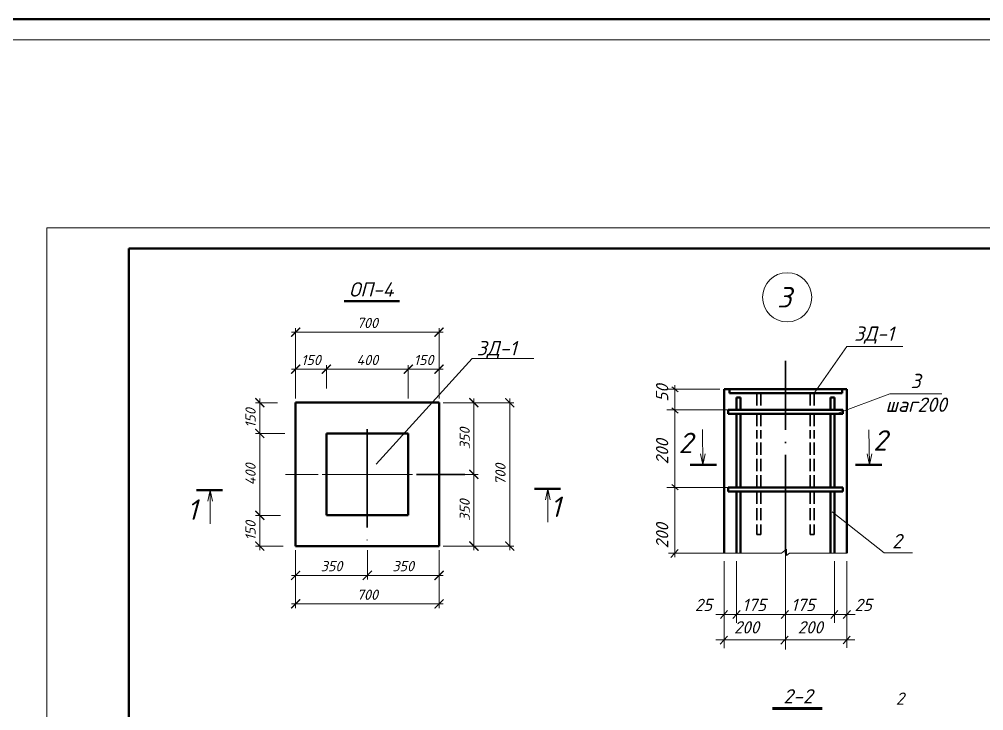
# Model space of a CAD drawing. Extents: x 108150 to 142535, y -18867 to -9422.
# Drawn here: x 136663.8 to 136899.2, y -15883.1 to -15714.4 of the extents above; entities that cross this region are included whole.
import ezdxf

# ---------------------------------------------------------------- set-up
doc = ezdxf.new("R2010")
doc.units = 0
doc.header["$MEASUREMENT"] = 0
doc.header["$PDMODE"] = 32
doc.header["$PDSIZE"] = 0.6
doc.linetypes.add('ACAD_ISO04W100', pattern=[30, 24, -3, 0, -3])
doc.linetypes.add('штриховая2', pattern=[9.525, 6.35, -3.175])
for name, color, linetype, lineweight in [('Выносные', 8, 'Continuous', 15), ('Главные', 1, 'Continuous', 40), ('надписи', 2, 'Continuous', 15), ('Осевые', 8, 'ACAD_ISO04W100', 30), ('Основные', 4, 'Continuous', 40), ('Пунктирные', 253, 'штриховая2', 30), ('Размер', 8, 'Continuous', 30), ('РАЗМЕРЫ', 8, 'Continuous', 30), ('Размеры1', 252, 'Continuous', 15), ('Текст', 2, 'Continuous', 15)]:
    doc.layers.add(name, color=color, linetype=linetype, lineweight=lineweight)
doc.styles.add('ГОСТ', font='isocpeur.ttf', dxfattribs={"oblique": 15, "height": 2.5})
doc.styles.add('ГОСТ3', font='isocpeur.ttf', dxfattribs={"oblique": 15, "height": 3})
doc.styles.add('ГОСТ3.5', font='isocpeur.ttf', dxfattribs={"oblique": 15, "height": 3.5})
doc.linetypes.add('388', pattern='A,2,[1,a,S=0.2,R=0,X=0,Y=0],2', length=4)
doc.dimstyles.new('20', dxfattribs={"dimtxt": 3.5, "dimasz": 2.2, "dimexe": 1, "dimexo": 1, "dimgap": 1, "dimtad": 1, "dimdec": 0, "dimlfac": 20, "dimtxsty": 'ГОСТ', "dimblk": 'ARCHTICK', "dimcen": 3, "dimdle": 1, "dimclrd": 256, "dimclre": 256, "dimclrt": 2, "dimadec": 0, "dimazin": 0, "dimtfac": 1, "dimtdec": 0, "dimtmove": 1, "dimatfit": 3, "dimfxl": 3, "dimlwd": -1, "dimlwe": -1, "dimarcsym": 0})

# ---------------------------------------------------------------- blocks, each defined once
blk = doc.blocks.new('_ArchTick')
at = {"color": 0, "linetype": 'ByBlock', "const_width": 0.15}
blk.add_lwpolyline([(-0.5, -0.5), (0.5, 0.5)], dxfattribs=at)
blk = doc.blocks.new('*D3370')
at = {"layer": 'Defpoints', "color": 0, "lineweight": 0, "ltscale": 10, "transparency": 16777216}
for p in [(136738.75, -15799.78), (136738.75, -15805.45), (136731.25, -15807.95)]:
    blk.add_point(p, dxfattribs=at)
at = {"layer": 'Размеры1', "ltscale": 10, "transparency": 16777216}
for p, q in [((136730.25, -15799.78), (136739.75, -15799.78)), ((136731.25, -15806.95), (136731.25, -15798.78)), ((136738.75, -15804.45), (136738.75, -15798.78))]:
    blk.add_line(p, q, dxfattribs=at)
at = {"layer": 'Размеры1', "ltscale": 10, "transparency": 16777216, "xscale": 2.2, "yscale": 2.2, "zscale": 2.2, "rotation": 180}
blk.add_blockref('_ArchTick', (136731.25, -15799.78), dxfattribs=at)
at = {"layer": 'Размеры1', "ltscale": 10, "transparency": 16777216, "xscale": 2.2, "yscale": 2.2, "zscale": 2.2}
blk.add_blockref('_ArchTick', (136738.75, -15799.78), dxfattribs=at)
at = {"layer": 'Размеры1', "color": 2, "lineweight": 25, "ltscale": 10, "transparency": 16777216, "insert": (136735, -15797.53), "char_height": 2.5, "attachment_point": 5, "style": 'ГОСТ'}
blk.add_mtext('150', dxfattribs=at)
blk = doc.blocks.new('*D3371')
at = {"layer": 'Defpoints', "color": 0, "lineweight": 0, "ltscale": 10, "transparency": 16777216}
for p in [(136758.75, -15799.78), (136738.75, -15803.01), (136758.75, -15804.07)]:
    blk.add_point(p, dxfattribs=at)
at = {"layer": 'Размеры1', "ltscale": 10, "transparency": 16777216}
for p, q in [((136737.75, -15799.78), (136759.75, -15799.78)), ((136738.75, -15802.01), (136738.75, -15798.78)), ((136758.75, -15803.07), (136758.75, -15798.78))]:
    blk.add_line(p, q, dxfattribs=at)
at = {"layer": 'Размеры1', "ltscale": 10, "transparency": 16777216, "xscale": 2.2, "yscale": 2.2, "zscale": 2.2, "rotation": 180}
blk.add_blockref('_ArchTick', (136738.75, -15799.78), dxfattribs=at)
at = {"layer": 'Размеры1', "ltscale": 10, "transparency": 16777216, "xscale": 2.2, "yscale": 2.2, "zscale": 2.2}
blk.add_blockref('_ArchTick', (136758.75, -15799.78), dxfattribs=at)
at = {"layer": 'Размеры1', "color": 2, "lineweight": 25, "ltscale": 10, "transparency": 16777216, "insert": (136748.75, -15797.53), "char_height": 2.5, "attachment_point": 5, "style": 'ГОСТ'}
blk.add_mtext('400', dxfattribs=at)
blk = doc.blocks.new('*D3372')
at = {"layer": 'Defpoints', "color": 0, "lineweight": 0, "ltscale": 10, "transparency": 16777216}
for p in [(136766.25, -15799.78), (136766.25, -15805.45), (136758.75, -15807.95)]:
    blk.add_point(p, dxfattribs=at)
at = {"layer": 'Размеры1', "ltscale": 10, "transparency": 16777216}
for p, q in [((136757.75, -15799.78), (136767.25, -15799.78)), ((136758.75, -15806.95), (136758.75, -15798.78)), ((136766.25, -15804.45), (136766.25, -15798.78))]:
    blk.add_line(p, q, dxfattribs=at)
at = {"layer": 'Размеры1', "ltscale": 10, "transparency": 16777216, "xscale": 2.2, "yscale": 2.2, "zscale": 2.2, "rotation": 180}
blk.add_blockref('_ArchTick', (136758.75, -15799.78), dxfattribs=at)
at = {"layer": 'Размеры1', "ltscale": 10, "transparency": 16777216, "xscale": 2.2, "yscale": 2.2, "zscale": 2.2}
blk.add_blockref('_ArchTick', (136766.25, -15799.78), dxfattribs=at)
at = {"layer": 'Размеры1', "color": 2, "lineweight": 25, "ltscale": 10, "transparency": 16777216, "insert": (136762.5, -15797.53), "char_height": 2.5, "attachment_point": 5, "style": 'ГОСТ'}
blk.add_mtext('150', dxfattribs=at)
blk = doc.blocks.new('*D3373')
at = {"layer": 'Defpoints', "color": 0, "lineweight": 0, "ltscale": 10, "transparency": 16777216}
for p in [(136766.25, -15790.74), (136731.25, -15807.95), (136766.25, -15807.95)]:
    blk.add_point(p, dxfattribs=at)
at = {"layer": 'Размеры1', "ltscale": 10, "transparency": 16777216}
for p, q in [((136730.25, -15790.74), (136767.25, -15790.74)), ((136731.25, -15806.95), (136731.25, -15789.74)), ((136766.25, -15806.95), (136766.25, -15789.74))]:
    blk.add_line(p, q, dxfattribs=at)
at = {"layer": 'Размеры1', "ltscale": 10, "transparency": 16777216, "xscale": 2.2, "yscale": 2.2, "zscale": 2.2, "rotation": 180}
blk.add_blockref('_ArchTick', (136731.25, -15790.74), dxfattribs=at)
at = {"layer": 'Размеры1', "ltscale": 10, "transparency": 16777216, "xscale": 2.2, "yscale": 2.2, "zscale": 2.2}
blk.add_blockref('_ArchTick', (136766.25, -15790.74), dxfattribs=at)
at = {"layer": 'Размеры1', "color": 2, "lineweight": 25, "ltscale": 10, "transparency": 16777216, "insert": (136748.75, -15788.49), "char_height": 2.5, "attachment_point": 5, "style": 'ГОСТ'}
blk.add_mtext('700', dxfattribs=at)
blk = doc.blocks.new('*D3374')
at = {"layer": 'Defpoints', "color": 0, "lineweight": 0, "ltscale": 10, "transparency": 16777216}
for p in [(136731.25, -15842.95), (136748.75, -15842.95), (136748.75, -15850.1)]:
    blk.add_point(p, dxfattribs=at)
at = {"layer": 'Размеры1', "ltscale": 10, "transparency": 16777216}
for p, q in [((136731.25, -15843.95), (136731.25, -15851.1)), ((136748.75, -15843.95), (136748.75, -15851.1)), ((136730.25, -15850.1), (136749.75, -15850.1))]:
    blk.add_line(p, q, dxfattribs=at)
at = {"layer": 'Размеры1', "ltscale": 10, "transparency": 16777216, "xscale": 2.2, "yscale": 2.2, "zscale": 2.2, "rotation": 180}
blk.add_blockref('_ArchTick', (136731.25, -15850.1), dxfattribs=at)
at = {"layer": 'Размеры1', "ltscale": 10, "transparency": 16777216, "xscale": 2.2, "yscale": 2.2, "zscale": 2.2}
blk.add_blockref('_ArchTick', (136748.75, -15850.1), dxfattribs=at)
at = {"layer": 'Размеры1', "color": 2, "lineweight": 25, "ltscale": 10, "transparency": 16777216, "insert": (136740, -15847.85), "char_height": 2.5, "attachment_point": 5, "style": 'ГОСТ'}
blk.add_mtext('350', dxfattribs=at)
blk = doc.blocks.new('*D3375')
at = {"layer": 'Defpoints', "color": 0, "lineweight": 0, "ltscale": 10, "transparency": 16777216}
for p in [(136748.75, -15842.95), (136766.25, -15842.95), (136766.25, -15850.1)]:
    blk.add_point(p, dxfattribs=at)
at = {"layer": 'Размеры1', "ltscale": 10, "transparency": 16777216}
for p, q in [((136748.75, -15843.95), (136748.75, -15851.1)), ((136766.25, -15843.95), (136766.25, -15851.1)), ((136747.75, -15850.1), (136767.25, -15850.1))]:
    blk.add_line(p, q, dxfattribs=at)
at = {"layer": 'Размеры1', "ltscale": 10, "transparency": 16777216, "xscale": 2.2, "yscale": 2.2, "zscale": 2.2, "rotation": 180}
blk.add_blockref('_ArchTick', (136748.75, -15850.1), dxfattribs=at)
at = {"layer": 'Размеры1', "ltscale": 10, "transparency": 16777216, "xscale": 2.2, "yscale": 2.2, "zscale": 2.2}
blk.add_blockref('_ArchTick', (136766.25, -15850.1), dxfattribs=at)
at = {"layer": 'Размеры1', "color": 2, "lineweight": 25, "ltscale": 10, "transparency": 16777216, "insert": (136757.5, -15847.85), "char_height": 2.5, "attachment_point": 5, "style": 'ГОСТ'}
blk.add_mtext('350', dxfattribs=at)
blk = doc.blocks.new('*D3376')
at = {"layer": 'Defpoints', "color": 0, "lineweight": 0, "ltscale": 10, "transparency": 16777216}
for p in [(136731.25, -15850.1), (136766.25, -15850.1), (136766.25, -15857.08)]:
    blk.add_point(p, dxfattribs=at)
at = {"layer": 'Размеры1', "ltscale": 10, "transparency": 16777216}
for p, q in [((136731.25, -15851.1), (136731.25, -15858.08)), ((136766.25, -15851.1), (136766.25, -15858.08)), ((136730.25, -15857.08), (136767.25, -15857.08))]:
    blk.add_line(p, q, dxfattribs=at)
at = {"layer": 'Размеры1', "ltscale": 10, "transparency": 16777216, "xscale": 2.2, "yscale": 2.2, "zscale": 2.2, "rotation": 180}
blk.add_blockref('_ArchTick', (136731.25, -15857.08), dxfattribs=at)
at = {"layer": 'Размеры1', "ltscale": 10, "transparency": 16777216, "xscale": 2.2, "yscale": 2.2, "zscale": 2.2}
blk.add_blockref('_ArchTick', (136766.25, -15857.08), dxfattribs=at)
at = {"layer": 'Размеры1', "color": 2, "lineweight": 25, "ltscale": 10, "transparency": 16777216, "insert": (136748.75, -15854.83), "char_height": 2.5, "attachment_point": 5, "style": 'ГОСТ'}
blk.add_mtext('700', dxfattribs=at)
blk = doc.blocks.new('*D3377')
at = {"layer": 'Defpoints', "color": 0, "lineweight": 0, "ltscale": 10, "transparency": 16777216}
for p in [(136727.81, -15807.95), (136722.48, -15815.45), (136729.61, -15815.45)]:
    blk.add_point(p, dxfattribs=at)
at = {"layer": 'Размеры1', "ltscale": 10, "transparency": 16777216}
for p, q in [((136722.48, -15806.95), (136722.48, -15816.45)), ((136726.81, -15807.95), (136721.48, -15807.95)), ((136728.61, -15815.45), (136721.48, -15815.45))]:
    blk.add_line(p, q, dxfattribs=at)
at = {"layer": 'Размеры1', "ltscale": 10, "transparency": 16777216, "xscale": 2.2, "yscale": 2.2, "zscale": 2.2}
for p, rotation in [((136722.48, -15807.95), 90), ((136722.48, -15815.45), 270)]:
    blk.add_blockref('_ArchTick', p, dxfattribs=dict(at, rotation=rotation))
at = {"layer": 'Размеры1', "color": 2, "lineweight": 25, "ltscale": 10, "transparency": 16777216, "insert": (136720.23, -15811.7), "char_height": 2.5, "attachment_point": 5, "rotation": 90, "style": 'ГОСТ'}
blk.add_mtext('150', dxfattribs=at)
blk = doc.blocks.new('*D3378')
at = {"layer": 'Defpoints', "color": 0, "lineweight": 0, "ltscale": 10, "transparency": 16777216}
for p in [(136728.65, -15815.45), (136722.48, -15835.45), (136728.56, -15835.45)]:
    blk.add_point(p, dxfattribs=at)
at = {"layer": 'Размеры1', "ltscale": 10, "transparency": 16777216}
for p, q in [((136722.48, -15814.45), (136722.48, -15836.45)), ((136727.65, -15815.45), (136721.48, -15815.45)), ((136727.56, -15835.45), (136721.48, -15835.45))]:
    blk.add_line(p, q, dxfattribs=at)
at = {"layer": 'Размеры1', "ltscale": 10, "transparency": 16777216, "xscale": 2.2, "yscale": 2.2, "zscale": 2.2}
for p, rotation in [((136722.48, -15815.45), 90), ((136722.48, -15835.45), 270)]:
    blk.add_blockref('_ArchTick', p, dxfattribs=dict(at, rotation=rotation))
at = {"layer": 'Размеры1', "color": 2, "lineweight": 25, "ltscale": 10, "transparency": 16777216, "insert": (136720.23, -15825.45), "char_height": 2.5, "attachment_point": 5, "rotation": 90, "style": 'ГОСТ'}
blk.add_mtext('400', dxfattribs=at)
blk = doc.blocks.new('*D3379')
at = {"layer": 'Defpoints', "color": 0, "lineweight": 0, "ltscale": 10, "transparency": 16777216}
for p in [(136728.56, -15835.45), (136722.48, -15842.95), (136729.2, -15842.95)]:
    blk.add_point(p, dxfattribs=at)
at = {"layer": 'Размеры1', "ltscale": 10, "transparency": 16777216}
for p, q in [((136727.56, -15835.45), (136721.48, -15835.45)), ((136722.48, -15834.45), (136722.48, -15843.95)), ((136728.2, -15842.95), (136721.48, -15842.95))]:
    blk.add_line(p, q, dxfattribs=at)
at = {"layer": 'Размеры1', "ltscale": 10, "transparency": 16777216, "xscale": 2.2, "yscale": 2.2, "zscale": 2.2}
for p, rotation in [((136722.48, -15835.45), 90), ((136722.48, -15842.95), 270)]:
    blk.add_blockref('_ArchTick', p, dxfattribs=dict(at, rotation=rotation))
at = {"layer": 'Размеры1', "color": 2, "lineweight": 25, "ltscale": 10, "transparency": 16777216, "insert": (136720.23, -15839.2), "char_height": 2.5, "attachment_point": 5, "rotation": 90, "style": 'ГОСТ'}
blk.add_mtext('150', dxfattribs=at)
blk = doc.blocks.new('*D3380')
at = {"layer": 'Defpoints', "color": 0, "lineweight": 0, "ltscale": 10, "transparency": 16777216}
for p in [(136766.25, -15807.95), (136766.25, -15825.45), (136774.77, -15825.45)]:
    blk.add_point(p, dxfattribs=at)
at = {"layer": 'Размеры1', "ltscale": 10, "transparency": 16777216}
for p, q in [((136774.77, -15806.95), (136774.77, -15826.45)), ((136767.25, -15807.95), (136775.77, -15807.95)), ((136767.25, -15825.45), (136775.77, -15825.45))]:
    blk.add_line(p, q, dxfattribs=at)
at = {"layer": 'Размеры1', "ltscale": 10, "transparency": 16777216, "xscale": 2.2, "yscale": 2.2, "zscale": 2.2}
for p, rotation in [((136774.77, -15807.95), 90), ((136774.77, -15825.45), 270)]:
    blk.add_blockref('_ArchTick', p, dxfattribs=dict(at, rotation=rotation))
at = {"layer": 'Размеры1', "color": 2, "lineweight": 25, "ltscale": 10, "transparency": 16777216, "insert": (136772.52, -15816.7), "char_height": 2.5, "attachment_point": 5, "rotation": 90, "style": 'ГОСТ'}
blk.add_mtext('350', dxfattribs=at)
blk = doc.blocks.new('*D3381')
at = {"layer": 'Defpoints', "color": 0, "lineweight": 0, "ltscale": 10, "transparency": 16777216}
for p in [(136766.25, -15825.45), (136766.25, -15842.95), (136774.77, -15842.95)]:
    blk.add_point(p, dxfattribs=at)
at = {"layer": 'Размеры1', "ltscale": 10, "transparency": 16777216}
for p, q in [((136767.25, -15825.45), (136775.77, -15825.45)), ((136774.77, -15824.45), (136774.77, -15843.95)), ((136767.25, -15842.95), (136775.77, -15842.95))]:
    blk.add_line(p, q, dxfattribs=at)
at = {"layer": 'Размеры1', "ltscale": 10, "transparency": 16777216, "xscale": 2.2, "yscale": 2.2, "zscale": 2.2}
for p, rotation in [((136774.77, -15825.45), 90), ((136774.77, -15842.95), 270)]:
    blk.add_blockref('_ArchTick', p, dxfattribs=dict(at, rotation=rotation))
at = {"layer": 'Размеры1', "color": 2, "lineweight": 25, "ltscale": 10, "transparency": 16777216, "insert": (136772.52, -15834.2), "char_height": 2.5, "attachment_point": 5, "rotation": 90, "style": 'ГОСТ'}
blk.add_mtext('350', dxfattribs=at)
blk = doc.blocks.new('*D3382')
at = {"layer": 'Defpoints', "color": 0, "lineweight": 0, "ltscale": 10, "transparency": 16777216}
for p in [(136774.77, -15807.95), (136774.77, -15842.95), (136783.5, -15842.95)]:
    blk.add_point(p, dxfattribs=at)
at = {"layer": 'Размеры1', "ltscale": 10, "transparency": 16777216}
for p, q in [((136783.5, -15806.95), (136783.5, -15843.95)), ((136775.77, -15807.95), (136784.5, -15807.95)), ((136775.77, -15842.95), (136784.5, -15842.95))]:
    blk.add_line(p, q, dxfattribs=at)
at = {"layer": 'Размеры1', "ltscale": 10, "transparency": 16777216, "xscale": 2.2, "yscale": 2.2, "zscale": 2.2}
for p, rotation in [((136783.5, -15807.95), 90), ((136783.5, -15842.95), 270)]:
    blk.add_blockref('_ArchTick', p, dxfattribs=dict(at, rotation=rotation))
at = {"layer": 'Размеры1', "color": 2, "lineweight": 25, "ltscale": 10, "transparency": 16777216, "insert": (136781.25, -15825.45), "char_height": 2.5, "attachment_point": 5, "rotation": 90, "style": 'ГОСТ'}
blk.add_mtext('700', dxfattribs=at)

msp = doc.modelspace()

# ---------------------------------------------------------------- linework, layer by layer
at = {"layer": 'Выносные'}
for p, q in [((136670.4992, -15765.2957), (137090.4992, -15765.2957)), ((136670.4992, -15765.2957), (136670.4992, -16062.2957)), ((136865.8291, -15794.2199), (136857.8354, -15805.6653)), ((136865.8291, -15794.2199), (136879.4438, -15794.2199)), ((136750.9233, -15822.9736), (136774.3558, -15797.143)), ((136774.3558, -15797.143), (136789.3697, -15797.143)), ((136834.8354, -15804.6653), (136821.8354, -15804.6653)), ((136823.1108, -15804.0712), (136824.61, -15805.3333)), ((136823.8354, -15803.6653), (136823.8354, -15845.6653)), ((136863.1635, -15810.6653), (136876.293, -15805.7526)), ((136876.293, -15805.7526), (136888.9787, -15805.7526)), ((136836.8354, -15809.6653), (136821.8354, -15809.6653)), ((136823.1108, -15809.2355), (136824.61, -15810.4976)), ((136830.5896, -15814.531), (136830.6777, -15823.1067)), ((136871.1611, -15814.6041), (136871.336, -15823.1067)), ((136830.6777, -15823.1067), (136830.0916, -15820.4438)), ((136830.6777, -15823.1067), (136831.2487, -15820.4438)), ((136871.336, -15823.1067), (136870.7499, -15820.4438)), ((136871.336, -15823.1067), (136871.907, -15820.4438)), ((136728.7454, -15825.4476), (136736.7454, -15825.4476)), ((136737.7454, -15825.4476), (136759.7454, -15825.4476)), ((136792.808, -15828.9981), (136792.2369, -15831.661)), ((136792.808, -15837.1546), (136792.808, -15828.9981)), ((136792.808, -15828.9981), (136793.3941, -15831.661)), ((136836.8354, -15828.6653), (136821.8354, -15828.6653)), ((136823.1108, -15827.9559), (136824.61, -15829.218)), ((136710.3385, -15829.299), (136709.7675, -15831.9619)), ((136710.3385, -15837.5436), (136710.3385, -15829.299)), ((136710.3385, -15829.299), (136710.9247, -15831.9619)), ((136862.2678, -15834.6325), (136874.9316, -15844.6137)), ((136822.2913, -15844.6653), (136849.8354, -15844.6653)), ((136824.6266, -15843.8038), (136822.8786, -15845.7373)), ((136849.8354, -15844.6653), (136851.1165, -15843.7146)), ((136850.8354, -15844.6653), (136850.8354, -15859.6653)), ((136851.1165, -15843.7146), (136851.1165, -15845.292)), ((136851.1165, -15845.292), (136851.8354, -15844.6456)), ((136851.8354, -15844.6653), (136865.8354, -15844.6653)), ((136874.9316, -15844.6137), (136881.8264, -15844.6137)), ((136823.8354, -15845.6653), (136823.8354, -15845.6653)), ((136835.8354, -15846.6653), (136835.8354, -15867.8554)), ((136838.8354, -15846.6653), (136838.8354, -15861.6653)), ((136862.8354, -15846.6653), (136862.8354, -15861.6653)), ((136865.8354, -15846.6653), (136865.8354, -15867.8162)), ((136833.8354, -15859.6653), (136867.8354, -15859.6653)), ((136836.6934, -15858.7039), (136834.9454, -15860.6374)), ((136839.7524, -15858.7039), (136838.0044, -15860.6374)), ((136851.5269, -15858.7039), (136849.779, -15860.6374)), ((136850.8354, -15859.6653), (136850.8354, -15868.1943)), ((136863.6155, -15858.7039), (136861.8675, -15860.6374)), ((136866.6745, -15858.7039), (136864.9265, -15860.6374)), ((136833.7947, -15865.8568), (136867.7947, -15865.8568)), ((136836.6527, -15864.9528), (136834.9047, -15866.8863)), ((136851.4667, -15864.9528), (136849.7187, -15866.8863)), ((136866.6338, -15864.906), (136864.8858, -15866.8396))]:
    msp.add_line(p, q, dxfattribs=at)
msp.add_circle((136851.249, -15782.2274), 6, dxfattribs=at)
at = {"layer": 'Главные'}
for p, q in [((136827.5878, -15823.1067), (136833.9607, -15823.1067)), ((136867.9411, -15823.1067), (136874.314, -15823.1067)), ((136795.8979, -15828.9981), (136789.525, -15828.9981)), ((136713.4284, -15829.299), (136707.0556, -15829.299))]:
    msp.add_line(p, q, dxfattribs=at)
at = {"layer": 'Осевые'}
for p, q in [((136850.8354, -15844.6653), (136850.8354, -15797.7356)), ((136748.7454, -15814.4476), (136748.7454, -15836.4476)), ((136748.7454, -15814.4476), (136748.7454, -15844.2861)), ((136760.7454, -15825.4476), (136772.5891, -15825.4476))]:
    msp.add_line(p, q, dxfattribs=at)
at = {"layer": 'Основные'}
for p, q in [((136240.4129, -15714.3676), (137765.4129, -15714.3676)), ((136690.4992, -15770.2957), (137085.4992, -15770.2957)), ((136690.4992, -15770.2957), (136690.4992, -16057.2957)), ((136835.8354, -15804.6653), (136865.8354, -15804.6653)), ((136835.8354, -15804.6653), (136835.8354, -15844.6653)), ((136837.1516, -15805.6653), (136837.1516, -15804.6653)), ((136864.7094, -15805.6653), (136864.7094, -15804.6653)), ((136865.8354, -15804.6653), (136865.8354, -15844.6653)), ((136840.8354, -15805.6653), (136837.1516, -15805.6653)), ((136839.8354, -15806.6653), (136838.8354, -15806.6653)), ((136838.8354, -15806.6653), (136838.8354, -15809.6653)), ((136839.8354, -15806.6653), (136839.8354, -15809.6653)), ((136840.8354, -15805.6653), (136860.8354, -15805.6653)), ((136860.8354, -15805.6653), (136864.7094, -15805.6653)), ((136861.8354, -15806.6653), (136861.8354, -15809.6653)), ((136861.8354, -15806.6653), (136862.8354, -15806.6653)), ((136862.8354, -15806.6653), (136862.8354, -15809.6653)), ((136731.2454, -15807.9476), (136731.2454, -15842.9476)), ((136766.2454, -15807.9476), (136731.2454, -15807.9476)), ((136766.2454, -15807.9476), (136766.2454, -15842.9476)), ((136836.8354, -15809.6653), (136864.8354, -15809.6653)), ((136836.8354, -15809.6653), (136836.8354, -15810.6653)), ((136864.8354, -15809.6653), (136864.8354, -15810.6653)), ((136836.8354, -15810.6653), (136864.8354, -15810.6653)), ((136838.8354, -15810.6653), (136838.8354, -15828.6653)), ((136839.8354, -15810.6653), (136839.8354, -15828.6653)), ((136861.8354, -15810.6653), (136861.8354, -15828.6653)), ((136862.8354, -15810.6653), (136862.8354, -15828.6653)), ((136738.7454, -15815.4476), (136738.7454, -15835.4476)), ((136758.7454, -15815.4476), (136738.7454, -15815.4476)), ((136758.7454, -15815.4476), (136758.7454, -15835.4476)), ((136836.8354, -15828.6653), (136864.8354, -15828.6653)), ((136836.8354, -15828.6653), (136836.8354, -15829.6653)), ((136864.8354, -15828.6653), (136864.8354, -15829.6653)), ((136836.8354, -15829.6653), (136864.8354, -15829.6653)), ((136838.8354, -15829.6653), (136838.8354, -15844.6653)), ((136839.8354, -15829.6653), (136839.8354, -15844.6653)), ((136861.8354, -15829.6653), (136861.8354, -15844.6653)), ((136862.8354, -15829.6653), (136862.8354, -15844.6653)), ((136758.7454, -15835.4476), (136738.7454, -15835.4476)), ((136766.2454, -15842.9476), (136731.2454, -15842.9476))]:
    msp.add_line(p, q, dxfattribs=at)
at = {"layer": 'Пунктирные'}
for p, q in [((136843.8354, -15805.6653), (136843.8354, -15808.6653)), ((136844.8354, -15805.6653), (136844.8354, -15808.6653)), ((136856.8354, -15805.6653), (136856.8354, -15808.6653)), ((136857.8354, -15805.6653), (136857.8354, -15808.6653)), ((136843.8354, -15810.6653), (136843.8354, -15813.6653)), ((136844.8354, -15810.6653), (136844.8354, -15813.6653)), ((136856.8354, -15810.6653), (136856.8354, -15813.6653)), ((136857.8354, -15810.6653), (136857.8354, -15813.6653)), ((136843.8354, -15814.6653), (136843.8354, -15816.6653)), ((136844.8354, -15814.6653), (136844.8354, -15816.6653)), ((136856.8354, -15814.6653), (136856.8354, -15816.6653)), ((136857.8354, -15814.6653), (136857.8354, -15816.6653)), ((136843.8354, -15817.6653), (136843.8354, -15820.6653)), ((136844.8354, -15817.6653), (136844.8354, -15820.6653)), ((136856.8354, -15817.6653), (136856.8354, -15820.6653)), ((136857.8354, -15817.6653), (136857.8354, -15820.6653)), ((136843.8354, -15821.6653), (136843.8354, -15824.6653)), ((136844.8354, -15821.6653), (136844.8354, -15824.6653)), ((136856.8354, -15821.6653), (136856.8354, -15824.6653)), ((136857.8354, -15821.6653), (136857.8354, -15824.6653)), ((136843.8354, -15825.6653), (136843.8354, -15828.6653)), ((136844.8354, -15825.6653), (136844.8354, -15828.6653)), ((136856.8354, -15825.6653), (136856.8354, -15828.6653)), ((136857.8354, -15825.6653), (136857.8354, -15828.6653)), ((136843.8354, -15829.6653), (136843.8354, -15832.6653)), ((136844.8354, -15829.6653), (136844.8354, -15832.6653)), ((136856.8354, -15829.6653), (136856.8354, -15832.6653)), ((136857.8354, -15829.6653), (136857.8354, -15832.6653)), ((136843.8354, -15833.6653), (136843.8354, -15836.6653)), ((136844.8354, -15833.6653), (136844.8354, -15836.6653)), ((136856.8354, -15833.6653), (136856.8354, -15836.6653)), ((136857.8354, -15833.6653), (136857.8354, -15836.6653)), ((136843.8354, -15837.6653), (136843.8354, -15840.1584)), ((136844.8354, -15837.6653), (136844.8354, -15840.1584)), ((136856.8354, -15837.6653), (136856.8354, -15840.1584)), ((136857.8354, -15837.6653), (136857.8354, -15840.1584)), ((136843.8354, -15840.1584), (136844.8354, -15840.1584)), ((136856.8354, -15840.1584), (136857.8354, -15840.1584))]:
    msp.add_line(p, q, dxfattribs=at)
at = {"layer": 'Размер', "linetype": 'ByBlock', "lineweight": 0, "ltscale": 0.5}
msp.add_line((136220.4129, -15719.3676), (137770.4129, -15719.3676), dxfattribs=at)
at = {"layer": 'РАЗМЕРЫ', "color": 2, "lineweight": 40}
msp.add_line((136743.107, -15783.2123), (136756.5857, -15783.2123), dxfattribs=at)
at = {"layer": 'РАЗМЕРЫ', "color": 2, "linetype": '388', "lineweight": 50}
msp.add_line((136847.6795, -15882.5867), (136859.7765, -15882.5867), dxfattribs=at)

# ---------------------------------------------------------------- texts
at = {"layer": 'надписи', "color": 2, "lineweight": 30, "oblique": 15}
for s, height, style, p in [('ОП-4', 3.5, 'ГОСТ', (136744.2857, -15782.0608)), ('3', 5, 'ГОСТ', (136848.8054, -15784.7256)), ('ЗД-1', 3.5, 'ГОСТ', (136867.5845, -15792.8514)), ('ЗД-1', 3.5, 'ГОСТ', (136775.4488, -15796.4005)), ('3', 3.5, 'ГОСТ', (136881.3734, -15804.4096)), ('шаг200', 3.5, 'ГОСТ', (136875.248, -15810.1951)), ('2', 5, 'ГОСТ', (136872.2265, -15819.6636)), ('2', 5, 'ГОСТ', (136824.7124, -15820.2682)), ('1', 5, 'ГОСТ', (136793.4323, -15835.8673)), ('1', 5, 'ГОСТ', (136704.7544, -15836.5459)), ('2', 3.5, 'ГОСТ', (136876.8346, -15843.5065)), ('25', 3, 'ГОСТ3', (136828.6911, -15858.8174)), ('175', 3, 'ГОСТ3', (136840.2962, -15858.8174)), ('175', 3, 'ГОСТ3', (136852.2236, -15858.8174)), ('25', 3, 'ГОСТ3', (136867.697, -15858.8174)), ('200', 3, 'ГОСТ3', (136838.2468, -15864.2907)), ('200', 3, 'ГОСТ3', (136853.814, -15864.2907)), ('2-2', 3.5, 'ГОСТ3.5', (136850.2884, -15881.3771))]:
    msp.add_text(s, height=height, dxfattribs=dict(at, style=style)).set_placement(p)
at = {"layer": 'надписи', "color": 2, "lineweight": 30, "style": 'ГОСТ3', "oblique": 15}
for s, p in [('50', (136822.217, -15807.7035)), ('200', (136822.217, -15823.0018)), ('200', (136822.217, -15843.5168))]:
    msp.add_text(s, height=3, rotation=90, dxfattribs=at).set_placement(p)
at = {"layer": 'Текст', "color": 2, "lineweight": 30, "style": 'ГОСТ3', "oblique": 15}
msp.add_text('2', height=3, dxfattribs=at).set_placement((136877.7567, -15881.6851))

# ---------------------------------------------------------------- dimensions: what is measured, and where the dimension line sits
at = {"layer": 'Размеры1', "color": 253, "lineweight": 25, "ltscale": 10}
for base, p1, p2, picture, middle in [((136766.2454, -15790.738), (136731.2454, -15807.9476), (136766.2454, -15807.9476), '*D3373', (136748.7454, -15788.488)), ((136758.7454, -15799.7836), (136738.7454, -15803.0113), (136758.7454, -15804.0702), '*D3371', (136748.7454, -15797.5336)), ((136748.7454, -15850.1017), (136731.2454, -15842.9476), (136748.7454, -15842.9476), '*D3374', (136739.9954, -15847.8517)), ((136766.2454, -15850.1017), (136748.7454, -15842.9476), (136766.2454, -15842.9476), '*D3375', (136757.4954, -15847.8517)), ((136766.2454, -15857.0792), (136731.2454, -15850.1017), (136766.2454, -15850.1017), '*D3376', (136748.7454, -15854.8292))]:
    dim = msp.add_linear_dim(base=base, p1=p1, p2=p2, dimstyle='20', dxfattribs=at)
    dim.commit()
    dim.dimension.update_dxf_attribs({"geometry": picture, "text_midpoint": middle})
for base, p1, p2, picture, middle in [((136738.7454, -15799.7836), (136731.2454, -15807.9476), (136738.7454, -15805.4476), '*D3370', (136734.9954, -15799.7836)), ((136766.2454, -15799.7836), (136758.7454, -15807.9476), (136766.2454, -15805.4476), '*D3372', (136762.4954, -15799.7836))]:
    dim = msp.add_linear_dim(base=base, p1=p1, p2=p2, dimstyle='20', dxfattribs=at)
    dim.commit()
    dim.dimension.update_dxf_attribs({"geometry": picture, "text_midpoint": middle, "dimtype": 160})
for base, p1, p2, picture, middle in [((136722.4789, -15815.4476), (136727.8052, -15807.9476), (136729.6122, -15815.4476), '*D3377', (136722.4789, -15811.6976)), ((136722.4789, -15842.9476), (136728.5632, -15835.4476), (136729.2045, -15842.9476), '*D3379', (136722.4789, -15839.1976))]:
    dim = msp.add_linear_dim(base=base, p1=p1, p2=p2, angle=90, dimstyle='20', dxfattribs=at)
    dim.commit()
    dim.dimension.update_dxf_attribs({"geometry": picture, "text_midpoint": middle, "dimtype": 160})
for base, p1, p2, picture, middle in [((136774.7665, -15825.4476), (136766.2454, -15807.9476), (136766.2454, -15825.4476), '*D3380', (136772.5165, -15816.6976)), ((136783.4987, -15842.9476), (136774.7665, -15807.9476), (136774.7665, -15842.9476), '*D3382', (136781.2487, -15825.4476)), ((136722.4789, -15835.4476), (136728.6492, -15815.4476), (136728.5632, -15835.4476), '*D3378', (136720.2289, -15825.4476)), ((136774.7665, -15842.9476), (136766.2454, -15825.4476), (136766.2454, -15842.9476), '*D3381', (136772.5165, -15834.1976))]:
    dim = msp.add_linear_dim(base=base, p1=p1, p2=p2, angle=90, dimstyle='20', dxfattribs=at)
    dim.commit()
    dim.dimension.update_dxf_attribs({"geometry": picture, "text_midpoint": middle})

doc.saveas('drawing.dxf')
